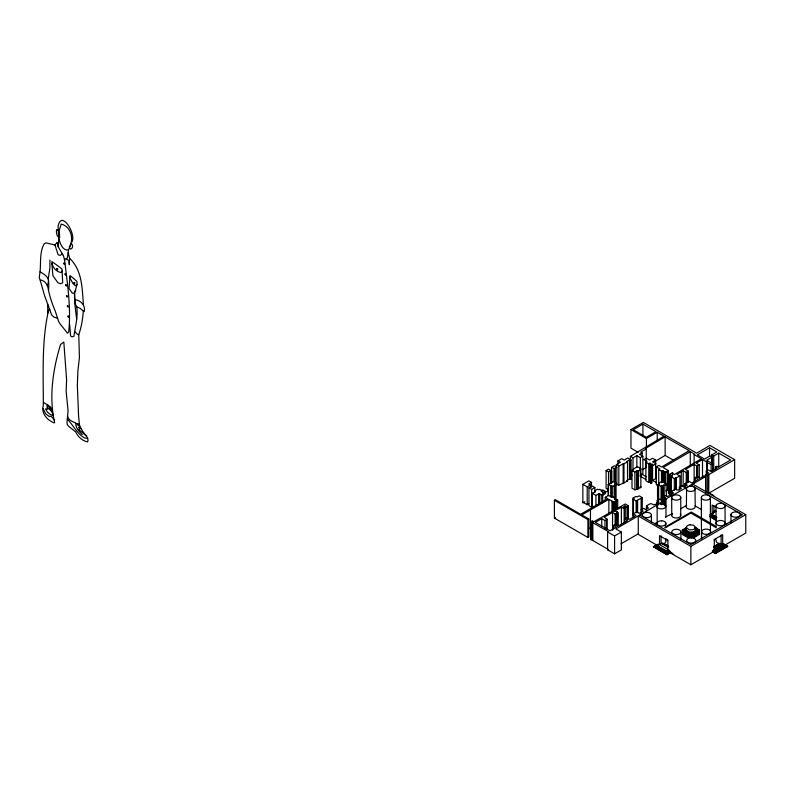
<?xml version="1.0" encoding="UTF-8"?>
<svg xmlns="http://www.w3.org/2000/svg" width="785" height="785" viewBox="0 0 785 785"><rect width="100%" height="100%" fill="white"/><g stroke="black" fill="none" stroke-linecap="round" stroke-linejoin="round"><path stroke-width="1.18" d="M64.625 260.434L65.126 259.021L67.324 258.118L68.511 249.934L71.435 243.262A19.566 9.695 66.2 0 0 71.896 241.878C76.596 234.735 61.838 209.84 58.218 225.589A17.093 8.468 66.2 0 0 58.09 227.326L58.816 238.483L58.178 246.676L63.536 255.969L64.331 259.207A12.766 6.329 66.2 0 0 64.625 260.434C67.451 283.964 71.219 308.181 68.717 331.918L67.52 333.193L60.17 324.068L58.581 321.32L55.323 311.292A60.72 30.095 66.2 0 1 48.493 290.362C47.973 285.799 45.873 281.158 40.987 280.01L40.378 280.961L44.637 295.817L51.692 315.04L53.89 317.101L57.648 318.308M69.629 324.274L70.581 335.901L71.916 336.814L73.986 336.215C75.281 326.589 78.068 317.012 76.793 306.896L75.694 304.904A12.285 6.084 66.2 0 1 75.203 302.568L75.115 301.823A12.334 6.113 66.2 0 1 75.066 299.713A20.587 10.205 66.2 0 1 74.742 297.083L74.595 293.698A25.542 12.658 66.2 0 1 75.046 291.706L77.048 284.278L76.94 281.511A58.169 28.829 66.2 0 0 71.906 277.076L69.953 275.594L70.218 278.479L72.985 283.552L75.291 285.701L76.959 284.729M76.793 306.896L80.001 308.24L83.298 311.096A126.434 62.663 66.2 0 1 78.775 334.636L79.422 357.479L77.872 371.099L77.342 385.592L78.598 416.325L79.56 425.431L82.464 431.034L87.478 437.549L88.067 440.581L87.508 441.876C82.278 440.905 77.833 436.627 75.645 431.878L68.648 426.284L67.343 424.597L66.97 422.487L68.079 410.702L66.146 391.45L66.607 379.832L63.811 341.985L60.553 344.507C52.889 369.49 48.739 397.19 54.675 422.732L53.645 422.772C46.786 419.573 41.056 413.322 43.293 405.296C43.42 373.375 41.458 340.651 48.788 309.378L49.906 309.82M47.178 285.161L47.865 283.964A28.986 14.365 66.2 0 0 48.219 282.61C49.906 277.448 43.823 273.955 40.045 271.846C41.036 262.592 39.417 252.044 44.274 243.684L46.06 242.889L54.999 244.989L56.962 242.457L58.718 243.065M70.002 276.732L69.021 288.399L71.984 292.785L73.162 293.374L74.045 293.148L75.713 290.136M688.111 486.661L689.171 486.347A4.553 2.63 0 0 1 694.98 487.946L695.225 506.472A4.553 2.63 0 0 1 691.634 509.249A4.553 2.63 0 0 1 686.394 507.552L686.581 487.701L705.587 476.583L705.587 492.048M686.149 506.884L686.581 505.54M47.757 313.137L47.679 304.001M48.228 278.852L49.877 268.146L49.955 260.1M684.942 529.826L684.589 530.513A6.378 3.68 0 0 0 688.288 534.457L689.887 534.722A6.378 3.68 0 0 0 696.707 532.583L697.178 531.661A6.378 3.68 0 0 0 696.04 528.923M79.658 428.836C79.707 421.251 69.227 423.38 67.588 416.286M62.152 271.031L61.063 272.552C56.078 271.816 51.839 266.645 51.859 261.65A144.675 71.7 66.2 0 1 62.025 269.127L62.692 282.786L60.602 283.768L57.884 282.728L52.889 275.663L51.889 263.593M69.237 247.138C74.496 239.131 70.621 226.129 61.21 224.108L59.267 230.221L59.66 237.502M77.175 424.999L78.029 424.577A3.238 1.609 66.2 0 1 78.539 424.695L79.56 425.431M682.371 534.467L682.371 533.721L687.552 536.724L694.176 536.783L699.386 533.643L699.386 534.389L694.176 537.529L687.552 537.47L682.371 534.467L682.342 530.012L686.59 527.579M630.404 459.932L630.404 456.36L663.973 436.166L657.212 432.26L646.418 438.491L630.963 429.572L630.963 448.156L638.176 452.327M658.075 485.738L656.27 484.698L656.27 466.859L658.801 465.397L661.598 467.006L689.142 450.659L665.13 436.833L645.417 448.48L646.222 448.941L646.222 467.536L642.572 469.646M654.749 461.56L665.13 455.428L665.13 436.833M607.61 549.794L608.247 549.431L592.469 540.315L592.469 522.467L608.247 531.582L607.61 531.945L607.61 549.794L614.586 553.827L621.357 549.922L621.357 532.073L615.882 528.913L657.163 504.892L655.073 504.235L653.787 504.981L651.687 503.774L650.078 503.774L646.536 505.815L647.34 506.286L646.379 506.835L646.379 510.407M655.122 523.938L657.163 522.731L657.163 504.892M694.126 463.856L694.126 454.564L694.764 454.221L690.29 451.63L663.099 467.536L668.094 470.421L668.094 475.072M630.963 429.572L643.366 422.409L696.658 453.18L709.954 445.419L734.642 459.676L734.642 478.271L708.561 493.323L708.561 474.739L734.642 459.676M642.925 424.145L633.269 429.729L646.31 437.255L655.966 431.681L642.925 424.145L642.925 436.097M617.952 464.494L617.952 460.903L621.818 458.675L624.232 460.069L627.706 457.989L631.052 459.922L631.052 479.066L629.442 479.066L626.705 480.646L627.509 481.117L627.509 461.963L626.705 461.501L629.442 459.922L631.052 459.922M617.726 508.337L617.726 500.006L613.89 502.214L608.866 499.309L581.773 514.95L588.858 519.032L588.858 536.881L587.896 537.44L554.406 518.11L554.406 500.261L555.368 499.702L580.655 514.293L607.698 498.681L605.274 497.278L605.274 500.85M608.571 489.811L606.098 488.388L606.098 470.539L608.453 469.185L611.731 471.069L611.731 482.971M611.515 482.883L611.515 467.418L614.38 465.76L616.853 467.183L616.853 485.032M616.343 467.016L616.343 464.622L620.366 462.306L617.952 460.903M584.835 501.782L582.853 502.93L582.853 484.335L588.858 480.862L591.497 482.382L591.497 487.142M646.222 448.941L640.746 452.101L642.189 452.945L642.189 456.507M608.493 495.688L608.571 471.962L610.445 470.882L611.731 471.069M616.853 467.183L614.469 468.566L615.273 469.028L615.273 483.305M616.343 464.622L618.815 466.054L627.509 461.963M630.404 456.36L633.004 457.861L636.851 455.643L640.344 457.665L642.876 456.203L642.876 474.052L640.344 475.514L640.344 457.665M591.497 482.382L588.701 483.992L590.418 484.983L590.418 487.357M611.515 467.418L615.273 469.028M582.853 484.335L587.2 486.837L590.418 484.983M593.244 506.325L591.635 507.247L588.936 505.697L588.936 487.848L592.165 485.984L594.853 487.544L594.853 492.303M588.936 487.848L591.635 489.398L594.853 487.544M645.869 462.149L648.763 463.817L649.892 463.17L651.334 464.004L650.529 464.475L650.529 483.06L651.334 482.598L649.892 481.764L648.763 482.412L645.869 480.744L645.869 462.149L646.987 461.501L643.798 459.657L646.33 458.185L649.519 460.03L652.58 458.263L655.642 460.03L655.642 478.624L652.58 480.391L652.58 464.121M592.351 493.353L595.413 491.587L594.441 491.027L597.66 489.163L598.847 489.85L599.818 489.29L602.713 490.968L601.752 491.528L605.382 493.618L602.164 495.482L599.004 493.657L595.943 495.423L592.351 493.353L592.351 508.454M632.004 470.362L636.35 467.104L637.96 466.918L640.854 468.596L640.854 487.563L634.898 489.879L632.004 488.211L632.004 470.362L634.898 472.03L636.831 470.921L638.44 471.108L640.854 469.715L639.893 469.155L640.854 468.596M608.169 495.237L608.169 484.531L613.487 481.46L616.058 482.952L616.058 499.603M601.045 490.929L602.821 489.909L605.294 491.332L602.87 492.735M554.406 518.11L555.368 517.551M655.642 460.03L652.58 461.796L656.015 463.778L653.473 465.24L650.529 464.475M608.169 484.531L612.84 486.298L615.254 484.904L614.616 484.531L615.097 484.247L615.097 499.721M616.058 482.952L614.93 483.599L615.254 499.25M603.822 493.304L608.552 490.566M602.232 494.776L603.361 494.128M616.343 483.776L618.815 485.199L627.509 481.117M582.853 502.184L587.2 504.686L588.809 503.764M605.274 497.278L608.493 495.413L611.564 497.19L612.535 496.64L615.273 498.22L614.302 498.769L617.726 500.006M658.743 485.856L658.743 469.587L659.871 468.93L656.27 466.859M658.743 469.587L661.48 471.167L662.609 470.519L663.894 471.255L663.089 471.726L663.089 482.176M663.089 471.726L665.67 471.726L664.385 472.462L664.385 482.922M668.094 470.421L667.122 470.98L667.682 471.304L667.682 489.899L665.827 490.968M640.854 486.445L639.893 487.004L640.854 487.563M664.385 472.462L665.023 472.835L667.682 471.304M711.799 464.269L711.799 454.878L716.793 451.993L709.542 447.813L697.306 454.878L704.557 459.058L710.033 455.899L712.123 457.115L712.123 464.151M554.406 500.261L587.896 519.591L588.858 519.032M650.529 483.06L651.982 482.971L651.982 464.377M670.174 493.108L668.408 493.382L668.408 474.788L672.431 472.707L672.912 472.982L672.264 473.355L674.364 474.562L701.417 458.774L694.126 454.564M668.408 474.788L670.822 474.886L669.693 475.533L669.693 494.128L670.498 494.589L671.626 493.942M590.673 521.711L592.793 522.28L592.793 540.129L590.673 539.56L590.673 521.711L592.439 520.69L593.568 521.897L625.253 503.98L628.157 505.658L628.157 518.738M669.693 475.533L670.498 475.995L671.626 475.347L672.274 476.279L671.303 476.838L671.303 495.423M658.968 485.395L658.968 483.02L661.392 481.627L662.511 482.275L663.325 481.813L666.053 483.393L666.377 496.032M633.093 515.892L633.093 498.043L635.664 496.552L637.44 496.836L639.206 495.816L642.267 497.582L642.267 509.475M633.171 517.472L633.25 499.25L634.221 498.691L633.093 498.043M657.526 500.624L657.526 485.159L659.459 484.041L658.968 483.02M657.526 485.159L658.654 484.875L661.068 486.268L666.377 484.129M687.846 481.97L687.846 471.51L686.237 472.442L683.176 470.676L676.896 474.307L679.957 476.073L679.957 487.691M699.278 478.86L699.278 464.916L696.707 465.848L694.126 464.357L685.433 469.381L688.013 470.863L688.013 482.481M707.01 470.264L707.01 462.129L702.496 459.519L696.216 463.15L699.278 464.916M625.253 518.777L625.253 508.072L624.124 508.719L621.386 507.139L614.626 511.045L617.53 511.977L617.53 525.067M606.903 528.933L606.903 519.415L604.97 520.524L601.752 518.669L595.334 522.359L609.994 530.827L616.588 527.01L613.693 525.342L613.693 528.904M616.559 524.36L616.559 513.645L615.106 513.93L612.535 512.438L604.165 517.276L606.736 518.757L606.736 529.473M627.833 519.67L627.833 506.58L627.029 507.051L625.095 505.933L623.319 506.953L625.253 508.072M671.303 476.838L674.325 478.575L679.957 476.073M711.799 454.878L713.732 455.997L718.726 453.112L730.639 459.99L718.403 467.055L716.921 466.202L715.498 467.026L715.498 469.401M633.25 499.25L636.154 500.928L642.267 497.582M687.366 482.853L687.366 471.236L688.013 470.863M712.123 457.115L706.647 460.275L712.525 463.66L712.525 470.804M628.157 505.658L627.186 506.207L627.833 506.58M617.53 511.977L617.687 526.087M588.544 528.894L590.477 527.775L590.477 509.926M606.736 518.757L606.255 519.042L606.903 519.415M616.078 525.263L616.078 513.37L617.206 512.723L617.844 512.899L617.844 525.989M617.363 525.714L617.687 512.438M706.529 474.022L707.01 462.129M706.529 462.404L711.102 464.484L712.525 463.66M706.314 475.062L706.314 470.833L708.08 469.813L711.19 471.608L717.313 468.076L715.498 467.026M695.284 481.077L695.284 477.515L697.208 476.397L700.269 478.163L704.292 475.838L703.811 476.485L705.587 476.583M684.814 487.308L684.814 483.737L689.004 481.323L691.899 483.001L698.336 479.282L695.284 477.515M624.801 523.497L624.801 518.738L627.215 517.904L629.629 519.297L636.076 515.578L633.171 513.9L636.713 511.859L639.294 513.351L643.16 511.113L641.06 509.907L643.641 508.415L645.731 509.632L648.469 508.052L646.379 506.835M671.45 495.394L671.774 491.273L675.316 489.222L678.377 490.242L681.429 488.476L679.339 487.269L679.339 489.654M679.339 487.269L682.077 485.689L684.167 486.896L687.228 485.13L684.814 483.737M613.693 525.342L616.107 524.311L618.688 525.803L627.382 520.779L624.801 518.738M657.212 502.92L657.212 500.545L659.792 499.054L663.492 500.82L662.04 501.654L662.363 504.225M663.237 504.264L663.237 497.131L666.141 495.453L667.427 496.571L673.54 493.039L671.45 491.832M663.237 497.131L665.013 497.592L665.013 504.726M665.013 497.592L664.522 497.867L666.141 498.799L665.494 499.172L665.494 505.118M656.564 505.157L656.564 502.773L658.821 501.478L657.212 500.545M705.666 492.166L705.666 474.739L708.727 472.972L706.314 471.579L706.951 471.206L706.314 470.833M633.25 517.099L634.221 516.54M656.564 502.773L658.988 503.42L662.363 501.841M665.494 499.172L687.032 487.299M705.666 474.739L707.275 475.661L708.727 474.827L708.561 493.323M607.61 531.945L614.586 535.978L621.357 532.073M656.034 522.643L657.163 522.731M665.494 517.021L672.294 513.655M680.713 508.788L685.972 505.756M620.964 543.819L638.264 533.839M664.856 527.255L691.251 512.016L716.371 526.519M665.13 527.913L690.859 513.056L716.342 527.765M713.604 511.467L715.449 510.407L715.449 511.526L714.801 511.153M653.395 546.664L657.261 544.427L657.899 544.8L654.68 546.664L666.985 553.759L670.204 551.904L670.841 552.277L666.985 554.877L653.395 546.664L666.985 554.504L670.841 552.277M713.428 511.948L715.449 510.78M712.898 512.438L715.351 511.025L715.449 511.683M653.395 547.037L657.899 544.427L658.448 544.741M713.437 512.752L715.37 511.261M670.204 551.531L666.985 553.396L654.68 546.291L654.68 547.037L666.985 554.131L670.204 552.277L669.605 551.188L666.857 552.581L655.867 546.232L658.988 544.309L668.663 549.902L668.663 551.394M655.867 546.232L658.988 544.309M716.744 517.443L711.504 514.42L713.918 512.654L713.918 505.55M668.663 549.902L666.74 551.021L657.055 545.801L658.988 544.682M716.097 518.188L710.867 515.166L711.504 514.42M668.163 546.89L661.883 543.269L659.528 544.623L659.528 535.684L667.898 540.522L667.898 549.461M715.537 519.356L710.219 516.285L710.867 515.166M661.883 543.269L668.81 546.89M668.408 546.282L662.53 543.269M715.91 520.318L709.807 516.422L710.454 516.049L716.558 519.572M710.219 516.285L710.867 515.912M668.006 545.683L663.168 543.269M709.807 516.785L710.454 516.422M657.055 545.801L666.74 551.394L668.663 550.275L669.605 550.815L669.605 551.933M657.202 545.33L638.264 534.399L638.264 515.99L690.869 546.36L745.75 514.675L745.75 533.074L724.643 545.261M714.164 539.874L716.273 538.657M713.948 546.468L719.178 543.456L721.111 543.819L721.111 534.987M713.545 547.076L719.825 543.456M714.193 547.076L720.473 543.456M713.791 547.685L721.111 543.456L722.681 544.358L722.681 534.683L714.301 539.521L714.301 549.559L713.339 550.491L715.106 551.512L725.418 545.565L715.106 551.139L713.339 550.118M714.831 547.449L721.111 543.819M714.468 552.444L712.858 551.512L713.82 549.471L723.162 544.074L726.537 546.026L724.123 544.26L723.319 544.721M723.162 544.074L727.666 546.488L724.123 544.26M727.666 546.488L715.429 553.553L712.368 551.786L713.663 550.305M713.82 549.471L714.949 550.118L724.29 544.721L714.949 550.491L713.82 549.843M724.123 545.006L724.604 544.358M669.821 552.62L690.869 564.768L713.035 551.973M712.858 550.766L715.272 552.159L726.537 545.654M712.858 551.139L715.272 552.532L726.537 546.026M712.368 551.423L715.429 553.189L727.666 546.124M46.521 405.973L48.238 405.904L51.045 408.524M655.867 545.86L666.857 552.208L669.605 550.815M642.189 452.945L639.539 454.27L642.876 456.203M46.609 408.043L46.678 408.014A6.241 3.091 66.2 0 1 47.708 407.974L51.643 410.908M78.52 427.678L81.375 428.895M57.992 242.536L57.344 243.213L58.178 246.676M68.511 249.934C62.555 251.033 59.984 242.997 58.816 238.483M721.533 543.544L720.345 543.593A4.553 2.63 0 0 1 716.146 541.503L716.057 540.816A4.553 2.63 0 0 1 716.283 540.139M58.708 237.021L57.334 235.961L56.687 233.636A15.896 7.879 66.2 0 1 56.402 231.408L56.638 229.593L58.051 230.368M46.374 409.319L47.718 409.162L47.718 404.972L43.479 402.46M75.066 299.713C80.767 300.331 85.29 305.188 84.407 310.997L84.054 311.616L83.298 311.096M77.617 423.723L79.363 424.292M78.775 334.636L77.401 334.233L74.555 331.447M66.323 258.913L68.903 260.728L69.296 264.653L69.551 258.236L68.216 252.535M87.763 438.501L84.446 437.902C76.832 433.467 73.25 425.244 67.324 419.023M40.045 271.846L39.25 277.419L40.378 280.961M47.718 404.972L50.848 407.601L52.026 409.652M665.13 455.428L673.481 460.236M708.561 492.587L713.712 495.561M745.75 514.675L692.664 484.021L690.888 485.042L742.414 514.793L690.859 544.554L639.814 515.088M716.332 507.444L712.152 505.03L712.152 513.684M715.449 511.153L716.087 511.526M711.504 514.047L716.744 517.07M641.531 474.012L646.526 476.897M652.58 480.391L656.584 482.706M710.867 514.793L716.097 517.815M667.122 489.575L667.682 489.899M695.098 505.883L701.407 509.524M709.817 514.381L711.916 515.588M724.535 522.879L726.645 524.095M710.219 515.539L716.499 519.16M639.893 475.995L645.976 479.507M709.807 516.422L715.91 519.945M630.404 474.209L632.131 475.21M630.247 478.605L631.052 479.066M606.098 470.539L608.571 471.962M725.418 545.565L723.642 544.172M723.162 544.447L724.29 545.094M727.185 546.772L726.537 546.399L715.272 552.905L715.91 553.278M665.817 538.785L667.907 540.002M661.883 543.632L667.113 546.654M670.204 552.277L670.841 552.65M71.249 243.684C73.397 244.626 72.819 248.767 70.63 249.12L69.737 248.217M695.245 527.54L699.376 529.953L699.386 534.389M695.245 528.285L697.315 529.492M86.576 436.117L78.539 429.326M62.721 254.693L61.652 254.065L61.014 254.85A8.046 3.984 66.2 0 1 59.709 255.321L58.1 254.733L54.999 244.989M82.288 434.645C79.177 431.514 75.586 428.041 75.733 423.272M69.551 258.236C82.288 270.256 82.121 288.291 83.406 304.472M52.242 412.763L50.593 410.251L49.622 406.375M695.088 528.668L695.353 529.159A4.533 2.62 0 0 1 692.782 531.975L689.318 532.053L686.424 530.052A4.533 2.62 0 0 1 686.375 529.365M45.53 408.857L47.404 412.086L49.71 414.068L53.086 415.628L53.066 414.058M686.149 489.035L686.394 489.703A4.553 2.63 0 0 0 691.634 491.4A4.553 2.63 0 0 0 695.225 488.623M43.126 408.583L45.667 413.764L49.278 416.57L49.897 416.07C52.104 415.461 54.371 421.702 54.567 419.524M76.675 319.142L74.585 301.999L74.536 294.051M731.012 514.42L731.1 515.097A4.553 2.63 0 0 0 735.3 517.197L736.487 517.138A4.553 2.63 0 0 0 740.108 514.715L740.019 514.038A4.553 2.63 0 0 0 735.82 511.948L734.642 511.997A4.553 2.63 0 0 0 731.012 514.42L731.012 522.8M724.898 524.596A4.553 2.63 0 0 0 725.114 523.919L725.026 505.383A4.553 2.63 0 0 0 720.826 503.293L719.649 503.342A4.553 2.63 0 0 0 716.028 505.766L716.028 523.615A4.553 2.63 0 0 1 716.244 522.947M725.114 523.919L725.065 522.584A4.553 2.63 0 0 0 720.865 520.494L719.688 520.543A4.553 2.63 0 0 0 716.057 522.967L716.106 524.302A4.553 2.63 0 0 0 716.499 524.949M716.028 505.766L716.106 506.453A4.553 2.63 0 0 0 720.306 508.543L721.493 508.494A4.553 2.63 0 0 0 725.114 506.07M710.454 533.437L710.366 496.983A4.553 2.63 0 0 0 706.166 494.893L704.979 494.942A4.553 2.63 0 0 0 701.358 497.366L701.447 538.579M701.358 497.366L701.447 498.053A4.553 2.63 0 0 0 705.646 500.143L706.834 500.094A4.553 2.63 0 0 0 710.454 497.67M701.613 531.592L701.702 532.279A4.553 2.63 0 0 0 705.892 534.369L707.079 534.32A4.553 2.63 0 0 0 710.7 531.896L710.621 531.209A4.553 2.63 0 0 0 706.421 529.119L705.234 529.168A4.553 2.63 0 0 0 701.613 531.592L701.613 538.736M680.762 497.651L680.683 496.974A4.553 2.63 0 0 0 676.484 494.874L675.296 494.933A4.553 2.63 0 0 0 671.675 497.356L671.764 515.882A4.553 2.63 0 0 0 675.963 517.972L677.141 517.923A4.553 2.63 0 0 0 680.762 515.5L680.762 497.651A4.553 2.63 0 0 1 677.141 500.074L675.963 500.133A4.553 2.63 0 0 1 671.764 498.033L671.675 497.356M680.762 515.5L680.683 514.823A4.553 2.63 0 0 0 680.291 514.165M680.889 532.073L680.801 531.386A4.553 2.63 0 0 0 676.611 529.296L675.424 529.345A4.553 2.63 0 0 0 671.803 531.779L671.891 532.456A4.553 2.63 0 0 0 676.081 534.546L677.269 534.497A4.553 2.63 0 0 0 680.889 532.073L680.889 539.226M651.422 515.156L651.334 514.469A4.553 2.63 0 0 0 647.134 512.379L645.947 512.428A4.553 2.63 0 0 0 642.326 514.852L642.415 515.539A4.553 2.63 0 0 0 646.614 517.629L647.792 517.58A4.553 2.63 0 0 0 651.422 515.156L651.422 522.3M718.726 453.112L718.726 467.193M713.732 455.997L713.732 470.078M711.102 464.484L711.102 471.628M709.542 447.813L709.542 456.026M707.334 462.316L707.334 470.637M707.275 475.661L707.275 493.098M706.843 462.591L706.843 474.209M702.496 459.519L702.496 478.114M699.376 529.953L699.376 530.689M697.669 465.848L697.669 477.466M697.188 465.564L697.188 477.182M696.707 465.848L696.707 477.466M694.176 536.783L694.176 537.529M694.126 464.357L694.126 482.952M690.869 546.36L690.869 564.768M690.29 451.63L690.29 465.574M687.552 536.724L687.552 537.47M686.237 472.442L686.237 484.06M685.138 483.923L685.138 487.495M683.176 470.676L683.176 486.945M682.342 530.012L682.342 530.758M681.243 471.795L681.243 486.896M676.415 478.114L676.415 489.732M675.777 477.741L675.777 489.359M674.325 478.575L674.325 490.203M672.431 472.707L672.431 475.033M670.498 475.995L670.498 494.589M669.046 475.161L669.046 493.755M666.985 553.396L666.985 554.131M666.857 552.208L666.857 553.317M665.974 499.446L665.974 517.295M665.827 472.374L665.827 485.159M665.023 472.835L665.023 483.295M664.522 497.307L664.522 505.638M664.13 485.434L664.13 497.337M664.041 497.592L664.041 504.726M663.57 472.001L663.57 482.461M663.482 485.061L663.492 504.392M662.609 470.519L662.609 482.137M662.511 485.621L662.511 501.085M662.197 485.807L662.197 501.272M662.03 485.709L662.03 499.996M661.48 471.167L661.48 482.785M661.402 502.4L661.402 504.784M661.068 486.268L661.068 500.545M661.078 502.214L661.078 504.598M661.078 535.91L661.078 543.73M658.654 484.875L658.654 500.349M658.448 544.368L658.448 545.487M658.016 502.871L658.016 505.246M657.899 544.427L657.899 545.173L657.261 544.427M657.85 485.346L657.85 500.81M657.369 503.244L657.369 505.618M657.212 432.26L657.212 440.395M656.731 502.871L656.731 505.246M651.177 464.848L651.177 483.432M649.892 463.17L649.892 481.764M648.763 463.817L648.763 482.412M646.418 438.491L646.418 447.784M641.139 498.603L641.06 513.478M638.44 471.108L638.44 488.957M637.96 470.823L637.96 488.672M637.597 500.644L637.597 512.546M637.312 471.196L637.312 489.045M637.116 500.369L637.116 512.262M636.851 455.643L636.851 467.536M636.831 470.921L636.831 488.77M636.154 500.928L636.154 512.821M634.898 472.03L634.898 489.879M633.004 457.861L633.004 470.951M630.247 460.383L630.247 479.537M629.442 459.922L629.442 479.066M627.029 507.051L627.029 518.944M625.095 505.933L625.095 508.307M624.124 508.719L624.124 522.996M623.967 464.004L623.967 483.158M623.162 463.542L623.162 482.697M621.386 507.139L621.386 524.988M618.815 466.054L618.815 485.199M617.206 512.723L617.206 525.803M616.47 500.722L616.47 508.886M616.235 513.832L616.235 524.547M615.823 501.095L615.823 509.651M615.754 513.557L615.754 524.262M615.185 501.468L615.185 509.838M615.106 513.93L615.106 524.635M614.792 469.302L614.792 482.392M614.537 501.841L614.537 511.192M614.586 535.978L614.586 553.827M613.988 468.841L613.988 481.931M613.89 502.214L613.89 510.397M613.252 501.841L613.252 511.408M612.84 486.298L612.84 497.003M612.604 501.468L612.604 511.241M612.535 512.438L612.535 530.287M611.966 501.095L611.966 511.584M611.554 485.552L611.554 497.454M611.25 471.353L611.25 482.059M610.926 470.608L610.926 483.697M610.75 486.013L610.75 496.728M610.445 470.882L610.445 482.785M608.866 499.309L608.866 513.586M604.97 520.524L604.97 528.855M602.713 494.452L602.713 502.586M602.556 493.843L602.556 494.962M601.752 495.011L601.752 503.146M601.752 518.669L601.752 527M599.818 493.942L599.818 503.234M599.004 493.657L599.004 504.117M598.847 493.333L598.847 503.793M595.943 495.423L595.943 505.883M591.723 521.662L591.635 539.56M591.635 489.398L591.635 507.247M591.154 521.996L591.154 539.835M587.896 519.591L587.896 537.44M587.2 486.837L587.2 504.686M671.675 515.205A4.553 2.63 0 0 1 672.411 513.91M665.091 525.548A4.553 2.63 0 0 0 665.827 524.252L665.749 523.575A4.553 2.63 0 0 0 665.356 522.928M657.222 525.283A4.553 2.63 0 0 1 656.829 524.635L656.741 523.958A4.553 2.63 0 0 1 657.477 522.663M725.154 523.271A4.553 2.63 0 0 1 721.533 525.695L720.345 525.744A4.553 2.63 0 0 1 716.146 523.654M673.844 554.387A4.553 2.63 0 0 1 672.951 553.935M672.274 553.376A4.553 2.63 0 0 1 671.891 552.728M697.541 534.291A7.291 4.21 0 0 1 696.55 535.223M684.991 535.046A7.291 4.21 0 0 1 684.078 534.085M695.304 527.746A5.466 3.16 0 0 1 696.285 530.091L695.873 530.886A5.466 3.16 0 0 1 690.035 532.721L688.661 532.485A5.466 3.16 0 0 1 685.491 529.11L685.894 528.325A5.466 3.16 0 0 1 686.639 527.618A7.291 4.21 0 0 0 684.226 529.384L683.686 530.434A7.291 4.21 0 0 0 687.925 534.938L689.75 535.242A7.291 4.21 0 0 0 697.541 532.799L698.081 531.749A7.291 4.21 0 0 0 695.471 527.824M695.991 529.218A5.466 3.16 0 0 1 696.285 530.837L695.873 531.631A5.466 3.16 0 0 1 690.035 533.466L688.661 533.231A5.466 3.16 0 0 1 685.491 529.855L685.894 529.061A5.466 3.16 0 0 1 686.639 528.364A7.291 4.21 0 0 0 684.226 530.12L683.686 531.18A7.291 4.21 0 0 0 687.925 535.674L689.75 535.988A7.291 4.21 0 0 0 697.541 533.545L698.081 532.495A7.291 4.21 0 0 0 697.688 530.326M685.933 528.03A6.378 3.68 0 0 0 685.06 528.855L684.589 529.767A6.378 3.68 0 0 0 688.288 533.712L689.887 533.986A6.378 3.68 0 0 0 696.707 531.847L697.178 530.925A6.378 3.68 0 0 0 694.892 527.481M685.06 529.59A6.378 3.68 0 0 1 685.933 528.776M663.462 543.642A4.553 2.63 0 0 0 665.955 541.444L665.866 540.757A4.553 2.63 0 0 0 665.484 540.109M48.503 280.785A38.544 19.105 66.2 0 1 48.493 290.362M74.114 282.512C74.32 285.446 75.654 281.903 74.114 282.512M56.814 268.666C57.099 271.718 58.806 268.323 56.814 268.666M63.85 263.24C64.144 266.311 65.812 262.867 63.85 263.24M65.008 273.965C65.302 277.036 66.97 273.592 65.008 273.965M65.744 284.837C66.038 287.909 67.706 284.464 65.744 284.837M66.617 295.788C66.892 298.849 68.609 295.445 66.617 295.788M67.363 305.826C67.638 308.888 69.345 305.483 67.363 305.826M67.981 316.12C68.256 319.181 69.963 315.776 67.981 316.12M690.113 524.792L688.985 524.998A4.533 2.62 0 0 0 686.424 527.814L689.318 529.826L692.782 529.747A4.533 2.62 0 0 0 695.353 526.931L693.498 525.234L690.113 524.792M661.549 503.636L660.362 503.685A4.553 2.63 0 0 0 656.741 506.109L656.829 506.786A4.553 2.63 0 0 0 661.029 508.886L662.206 508.827A4.553 2.63 0 0 0 665.827 506.404L665.749 505.726A4.553 2.63 0 0 0 661.549 503.636M661.677 520.818L660.489 520.877A4.553 2.63 0 0 0 656.868 523.301L656.957 523.978A4.553 2.63 0 0 0 661.147 526.068L662.334 526.019A4.553 2.63 0 0 0 665.955 523.595L665.866 522.918A4.553 2.63 0 0 0 661.677 520.818M691.487 537.872L690.3 537.921A4.553 2.63 0 0 0 686.679 540.345L686.767 541.032A4.553 2.63 0 0 0 690.967 543.122L692.154 543.073A4.553 2.63 0 0 0 695.775 540.649L695.687 539.962A4.553 2.63 0 0 0 691.487 537.872"/></g></svg>
